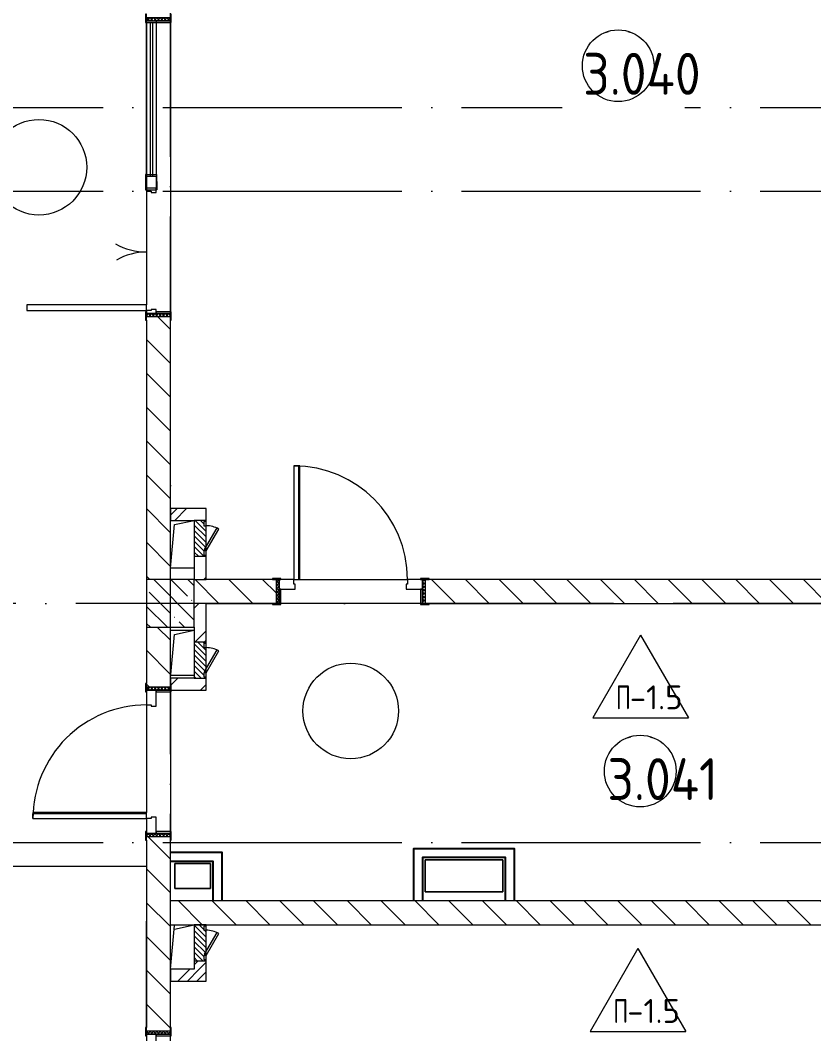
# Model space of a CAD drawing. Header units: millimetres. Extents: x -68946 to 288321, y -402657 to 324925.
# Drawn here: x 172047 to 178688, y -214632 to -206151 of the extents above; entities that cross this region are included whole.
import ezdxf

# ---------------------------------------------------------------- set-up
doc = ezdxf.new("R2010")
doc.units = ezdxf.units.MM
doc.linetypes.add('ADSK_Линия сетки', pattern=[2500, 2000, -250, 0, -250])
for name, color, linetype, lineweight in [('A-AREA-____-IDEN', 250, 'Continuous', 9), ('A-DETL-GENF-OTLN', 250, 'Continuous', 5), ('A-DOOR-____-IDEN', 31, 'Continuous', 9), ('A-DOOR-____-MCUT', 250, 'Continuous', 5), ('A-DOOR-____-OTLN', 250, 'Continuous', 5), ('A-DOOR-FRAM-MCUT', 31, 'Continuous', 5), ('A-DOOR-FRAM-OTLN', 31, 'Continuous', 5), ('A-DOOR-GLAZ-MCUT', 31, 'Continuous', 5), ('A-FLOR-____-IDEN', 11, 'Continuous', 9), ('A-FLOR-____-OTLN', 192, 'Continuous', 9), ('A-GENM-____-MCUT', 250, 'Continuous', 25), ('A-GENM-____-OTLN', 250, 'Continuous', 9), ('A-GLAZ-____-OTLN', 250, 'Continuous', 5), ('A-WALL-____-MCUT', 250, 'Continuous', 13), ('A-WALL-____-PATT', 250, 'Continuous', 13), ('I-WALL-____-OTLN', 250, 'Continuous', 9), ('S-COLS-____-MCUT', 250, 'Continuous', 25), ('S-COLS-____-OTLN', 250, 'Continuous', 9), ('S-GRID-____-OTLN', 250, 'Continuous', 9), ('Обобщенные модели', 7, 'Continuous', 9)]:
    doc.layers.add(name, color=color, linetype=linetype, lineweight=lineweight)
doc.styles.add('ISOCPEUR_1', font='isocpeur.ttf', dxfattribs={"width": 0.9, "height": 250})
doc.styles.add('ISOCPEUR_2', font='isocpeur.ttf', dxfattribs={"height": 160})
pattern_1 = [(135, (28052.9, -258555.93), (-141.42136, -141.42136), [])]
pattern_2 = [(135, (1676.41, 164.685), (-14.14214, -14.14214), []), (225, (1676.41, 164.685), (14.14214, -14.14214), [])]
pattern_3 = [(45, (-446.384, 164.685), (-14.1421, 14.1421), []), (135, (-446.384, 164.685), (-14.1421, -14.1421), [])]
pattern_4 = [(45, (28052.9, -258555.93), (-224.5064, 224.5064), []), (45, (28132.28, -258555.93), (0, 449.0128), []), (45, (27973.53, -258555.93), (0, 449.0128), [])]

# ---------------------------------------------------------------- blocks, each defined once
blk = doc.blocks.new('Дверь_СКБ_1Ст_Фрамуга1 - Н_ВВ-9_2_1250x2600h_Лаборантская 2-42764460-АР1_Маркировочный план 3 этажа секция 2_3')
at = {"layer": 'A-DOOR-____-OTLN'}
h = blk.add_hatch(dxfattribs=at)
h.set_pattern_fill('FP_7', color=256, style=0, pattern_type=2)
h.set_pattern_definition(pattern_2)
h.paths.add_polyline_path([(637.5, -100), (637.5, 100), (612.5, 100), (612.5, -100)])
at = {"layer": 'A-DOOR-FRAM-OTLN'}
h = blk.add_hatch(dxfattribs=at)
h.set_pattern_fill('FP_8', color=256, style=0, pattern_type=2)
h.set_pattern_definition(pattern_3)
h.paths.add_polyline_path([(-587.5, -100), (-587.5, 100), (-612.5, 100), (-612.5, -100), (-610.8, -100)])
at = {"layer": 'A-DOOR-____-MCUT'}
for p, q in [((-462.5, 1050), (-462.5, 100)), ((-412.5, 1050), (-462.5, 1050)), ((-462.5, 1050), (-422.5, 1050)), ((-462.5, 1050), (-462.5, 100)), ((-422.5, 100), (-422.5, 1050)), ((-412.5, 100), (-412.5, 1050)), ((-462.5, 100), (-412.5, 100)), ((-462.5, 100), (-422.5, 100))]:
    blk.add_line(p, q, dxfattribs=at)
at = {"layer": 'A-DOOR-____-OTLN'}
blk.add_arc((-462.5, 100), 950, 360, 90, dxfattribs=at)
at = {"layer": 'A-DOOR-FRAM-MCUT'}
for p, q in [((-572.5, 108), (-642.5, 108)), ((-642.5, 108), (-642.5, 100)), ((-642.5, 100), (-572.5, 100)), ((-587.5, 100), (-612.5, 100)), ((-612.5, 100), (-612.5, -100)), ((-462.5, 100), (-587.5, 100)), ((-587.5, 100), (-587.5, 20)), ((-587.5, -100), (-587.5, 100)), ((-572.5, 100), (-572.5, 108)), ((-462.5, 60), (-462.5, 100)), ((487.5, 100), (487.5, 60)), ((612.5, 100), (487.5, 100)), ((667.5, 108), (597.5, 108)), ((597.5, 108), (597.5, 100)), ((597.5, 100), (667.5, 100)), ((612.5, 20), (612.5, 100)), ((637.5, 100), (612.5, 100)), ((612.5, 100), (612.5, -100)), ((637.5, -100), (637.5, 100)), ((667.5, 100), (667.5, 108)), ((-587.5, 20), (-452.5, 20)), ((-572.5, 20), (-587.5, 20)), ((-587.5, 20), (-587.5, -100)), ((-572.5, -100), (-572.5, 20)), ((-452.5, 60), (-462.5, 60)), ((-452.5, 20), (-452.5, 60)), ((487.5, 60), (477.5, 60)), ((477.5, 60), (477.5, 20)), ((477.5, 20), (612.5, 20)), ((612.5, 20), (597.5, 20)), ((597.5, 20), (597.5, -100)), ((612.5, -100), (612.5, 20)), ((-572.5, -100), (-642.5, -100)), ((-642.5, -100), (-642.5, -108)), ((-642.5, -108), (-572.5, -108)), ((-612.5, -100), (-587.5, -100)), ((-587.5, -100), (-572.5, -100)), ((-572.5, -108), (-572.5, -100)), ((597.5, -100), (612.5, -100)), ((667.5, -100), (597.5, -100)), ((597.5, -100), (597.5, -108)), ((597.5, -108), (667.5, -108)), ((612.5, -100), (637.5, -100)), ((667.5, -108), (667.5, -100))]:
    blk.add_line(p, q, dxfattribs=at)
blk = doc.blocks.new('Дверь_СКБ_2Ст_Фрамуга2 - Н_ВВ-3_2500x2600h_Учебные помещения_Фрамуга слева-V1-АР1_Маркировочный план 3 этажа секция 2_3')
at = {"layer": 'A-DOOR-____-OTLN'}
h = blk.add_hatch(dxfattribs=at)
h.set_pattern_fill('FP_3', color=256, style=0, pattern_type=2)
h.set_pattern_definition([(135, (1051.41, 164.685), (-14.1421, -14.1421), []), (225, (1051.41, 164.685), (14.1421, -14.1421), [])])
h.paths.add_polyline_path([(1237.5, 100), (1237.5, -100), (1262.5, -100), (1262.5, 100)])
at = {"layer": 'A-DOOR-FRAM-OTLN'}
h = blk.add_hatch(dxfattribs=at)
h.set_pattern_fill('FP_4', color=256, style=0, pattern_type=2)
h.set_pattern_definition([(45, (-1071.384, 164.685), (-14.1421, 14.1421), []), (135, (-1071.384, 164.685), (-14.1421, -14.1421), [])])
h.paths.add_polyline_path([(-1237.5, -100), (-1212.5, -100), (-1212.5, 100), (-1237.5, 100)])
at = {"layer": 'A-DOOR-____-MCUT'}
for p, q in [((-1187.5, 1100), (-1187.5, 100)), ((-1137.5, 1100), (-1187.5, 1100)), ((-1137.5, 100), (-1137.5, 1100)), ((-1187.5, 100), (-1137.5, 100))]:
    blk.add_line(p, q, dxfattribs=at)
at = {"layer": 'A-DOOR-____-OTLN'}
for centre, radius, start, end in [((-1197.5, 100), 500, 360, 30), ((-177.5, 100), 520, 150, 180)]:
    blk.add_arc(centre, radius, start, end, dxfattribs=at)
at = {"layer": 'A-DOOR-FRAM-MCUT'}
for p, q in [((-1197.5, 108), (-1267.5, 108)), ((-1267.5, 108), (-1267.5, 100)), ((-1267.5, 100), (-1197.5, 100)), ((-1212.5, 100), (-1237.5, 100)), ((-1237.5, 100), (-1237.5, -100)), ((-1187.5, 100), (-1212.5, 100)), ((-1212.5, 100), (-1212.5, 20)), ((-1212.5, -100), (-1212.5, 100)), ((-1197.5, 100), (-1197.5, 108)), ((-1187.5, 60), (-1187.5, 100)), ((-187.5, 100), (-187.5, 60)), ((-162.5, 100), (-187.5, 100)), ((-177.5, 108), (-177.5, 100)), ((-107.5, 108), (-177.5, 108)), ((-177.5, 100), (-177.5, 20)), ((-62.5, 100), (-162.5, 100)), ((-162.5, 20), (-162.5, 100)), ((-162.5, 20), (-162.5, 100)), ((-117.5, 108), (-117.5, 100)), ((-47.5, 108), (-117.5, 108)), ((-107.5, 100), (-107.5, 108)), ((-62.5, 100), (-62.5, 20)), ((-47.5, 100), (-47.5, 108)), ((-47.5, 100), (-47.5, 20)), ((-47.5, 100), (1237.5, 100)), ((1292.5, 108), (1222.5, 108)), ((1222.5, 108), (1222.5, 100)), ((1222.5, 100), (1222.5, 20)), ((1222.5, 100), (1292.5, 100)), ((1237.5, 100), (1237.5, 20)), ((1262.5, 100), (1237.5, 100)), ((1237.5, 100), (1237.5, -100)), ((1262.5, -100), (1262.5, 100)), ((1292.5, 100), (1292.5, 108)), ((-1212.5, 20), (-1177.5, 20)), ((-1197.5, 20), (-1212.5, 20)), ((-1212.5, 20), (-1212.5, -100)), ((-1197.5, -100), (-1197.5, 20)), ((-1177.5, 60), (-1187.5, 60)), ((-1177.5, 20), (-1177.5, 60)), ((-187.5, 60), (-197.5, 60)), ((-197.5, 60), (-197.5, 20)), ((-197.5, 20), (-162.5, 20)), ((-177.5, 12), (-177.5, 20)), ((-107.5, 12), (-177.5, 12)), ((-62.5, 20), (-162.5, 20)), ((-117.5, 20), (-117.5, 12)), ((-117.5, 12), (-47.5, 12)), ((-107.5, 20), (-107.5, 12)), ((-47.5, 12), (-47.5, 20)), ((1237.5, 20), (-47.5, 20)), ((1237.5, 20), (1222.5, 20)), ((1222.5, 20), (1222.5, -100)), ((1237.5, -100), (1237.5, 20)), ((-1197.5, -100), (-1267.5, -100)), ((-1267.5, -100), (-1267.5, -108)), ((-1267.5, -108), (-1197.5, -108)), ((-1237.5, -100), (-1212.5, -100)), ((-1212.5, -100), (-1197.5, -100)), ((-1197.5, -108), (-1197.5, -100)), ((1222.5, -100), (1237.5, -100)), ((1292.5, -100), (1222.5, -100)), ((1222.5, -100), (1222.5, -108)), ((1222.5, -108), (1292.5, -108)), ((1237.5, -100), (1262.5, -100)), ((1292.5, -108), (1292.5, -100))]:
    blk.add_line(p, q, dxfattribs=at)
at = {"layer": 'A-DOOR-GLAZ-MCUT'}
for p, q in [((1222.5, 70), (-62.5, 70)), ((1222.5, 50), (-62.5, 50))]:
    blk.add_line(p, q, dxfattribs=at)
blk = doc.blocks.new('Дверь_СКБ_1Ст_Фрамуга1 - Н_ВВ-9_1250x2600h_Лаборантская-42097379-АР1_Маркировочный план 3 этажа секция 2_3')
at = {"layer": 'A-DOOR-____-OTLN'}
h = blk.add_hatch(dxfattribs=at)
h.set_pattern_fill('FP_7', color=256, style=0, pattern_type=2)
h.set_pattern_definition(pattern_2)
h.paths.add_polyline_path([(612.5, 20), (612.5, -100), (637.5, -100), (637.5, 100), (612.5, 100), (612.5, 27.3)])
at = {"layer": 'A-DOOR-FRAM-OTLN'}
h = blk.add_hatch(dxfattribs=at)
h.set_pattern_fill('FP_8', color=256, style=0, pattern_type=2)
h.set_pattern_definition(pattern_3)
h.paths.add_polyline_path([(-612.5, 20), (-612.5, -100), (-587.5, -100), (-587.5, 100), (-612.5, 100), (-612.5, 60)])
at = {"layer": 'A-DOOR-____-MCUT'}
for p, q in [((-462.5, 1050), (-462.5, 100)), ((-412.5, 1050), (-462.5, 1050)), ((-462.5, 1050), (-422.5, 1050)), ((-462.5, 1050), (-462.5, 100)), ((-422.5, 100), (-422.5, 1050)), ((-412.5, 100), (-412.5, 1050)), ((-462.5, 100), (-412.5, 100)), ((-462.5, 100), (-422.5, 100))]:
    blk.add_line(p, q, dxfattribs=at)
at = {"layer": 'A-DOOR-____-OTLN'}
blk.add_arc((-462.5, 100), 950, 360, 90, dxfattribs=at)
at = {"layer": 'A-DOOR-FRAM-MCUT'}
for p, q in [((-572.5, 108), (-642.5, 108)), ((-642.5, 108), (-642.5, 100)), ((-642.5, 100), (-572.5, 100)), ((-587.5, 100), (-612.5, 100)), ((-612.5, 100), (-612.5, -100)), ((-462.5, 100), (-587.5, 100)), ((-587.5, 100), (-587.5, 20)), ((-587.5, -100), (-587.5, 100)), ((-572.5, 100), (-572.5, 108)), ((-462.5, 60), (-462.5, 100)), ((487.5, 100), (487.5, 60)), ((612.5, 100), (487.5, 100)), ((667.5, 108), (597.5, 108)), ((597.5, 108), (597.5, 100)), ((597.5, 100), (667.5, 100)), ((612.5, 20), (612.5, 100)), ((637.5, 100), (612.5, 100)), ((612.5, 100), (612.5, -100)), ((637.5, -100), (637.5, 100)), ((667.5, 100), (667.5, 108)), ((-587.5, 20), (-452.5, 20)), ((-572.5, 20), (-587.5, 20)), ((-587.5, 20), (-587.5, -100)), ((-572.5, -100), (-572.5, 20)), ((-452.5, 60), (-462.5, 60)), ((-452.5, 20), (-452.5, 60)), ((487.5, 60), (477.5, 60)), ((477.5, 60), (477.5, 20)), ((477.5, 20), (612.5, 20)), ((612.5, 20), (597.5, 20)), ((597.5, 20), (597.5, -100)), ((612.5, -100), (612.5, 20)), ((-572.5, -100), (-642.5, -100)), ((-642.5, -100), (-642.5, -108)), ((-642.5, -108), (-572.5, -108)), ((-612.5, -100), (-587.5, -100)), ((-587.5, -100), (-572.5, -100)), ((-572.5, -108), (-572.5, -100)), ((597.5, -100), (612.5, -100)), ((667.5, -100), (597.5, -100)), ((597.5, -100), (597.5, -108)), ((597.5, -108), (667.5, -108)), ((612.5, -100), (637.5, -100)), ((667.5, -108), (667.5, -100))]:
    blk.add_line(p, q, dxfattribs=at)
blk = doc.blocks.new('BSC_Колонна _Прямоугольная - 400x400-V106-АР1_Маркировочный план 3 этажа секция 2_3')
at = {"layer": 'S-COLS-____-OTLN', "lineweight": 5}
h = blk.add_hatch(dxfattribs=at)
h.set_pattern_fill('FP_81', color=256, style=0, pattern_type=2)
h.set_pattern_definition([(135, (-145249.98, -47525), (-142.56192, -142.56192), []), (135, (-145107.42, -47525), (-142.56192, -142.56192), [252.016, -50.403, 3.353, -47.05])])
h.paths.add_polyline_path([(-200, -200), (200, -200), (200, 200), (-200, 200), (-200, -125)])
at = {"layer": 'S-COLS-____-MCUT', "lineweight": 5}
for p, q in [((200, 200), (-200, 200)), ((-200, 200), (-200, -200)), ((200, -200), (200, 200)), ((-200, -200), (200, -200))]:
    blk.add_line(p, q, dxfattribs=at)
blk = doc.blocks.new('_Wn_-As_OpeningMEP_floor__Rectangular - _Wn_-As_OpeningMEP_floor__Rectangular-37710448-АР1_Маркировочный план 3 этажа секция 2_3')
at = {"layer": 'A-DETL-GENF-OTLN', "lineweight": 5}
for p, q in [((-99.9, -150), (-64.5, 214.6)), ((-64.5, 214.6), (99.9, 250))]:
    blk.add_line(p, q, dxfattribs=at)
blk = doc.blocks.new('_Wn_-As_OpeningMEP_floor__Rectangular - _Wn_-As_OpeningMEP_floor__Rectangular-V176-АР1_Маркировочный план 3 этажа секция 2_3')
at = {"layer": 'A-DETL-GENF-OTLN', "lineweight": 5}
for p, q in [((-99.9, -150), (-64.5, 214.6)), ((-64.5, 214.6), (99.9, 250))]:
    blk.add_line(p, q, dxfattribs=at)
blk = doc.blocks.new('АР_Люк - ЛРС_ВК_300х400_внутренний_RAL 9003-42734016-АР1_Маркировочный план 3 этажа секция 2_3')
at = {"layer": 'A-DOOR-____-OTLN'}
h = blk.add_hatch(dxfattribs=at)
h.set_pattern_fill('FP_144', color=256, style=0, pattern_type=2)
h.set_pattern_definition([(45, (125, 0), (-22.6274, 22.6274), [])])
h.paths.add_polyline_path([(-25, -50), (275, -50), (275, 50), (265, 50), (265, 30), (230, 30), (230, 50), (220, 32.7), (190, 50), (20, 50), (20, 30), (-15, 30), (-15, 50), (-25, 50), (-25, 47)])
at = {"layer": 'A-DETL-GENF-OTLN', "lineweight": 5}
for p, q in [((275, 50), (-25, 50)), ((-25, 50), (-25, -50)), ((275, -50), (275, 50)), ((-25, -50), (275, -50))]:
    blk.add_line(p, q, dxfattribs=at)
at = {"layer": 'A-DOOR-____-MCUT', "lineweight": 5}
for p, q in [((48.1, 155), (38.1, 137.7)), ((38.1, 137.7), (220, 32.7)), ((230, 50), (48.1, 155)), ((20, 50), (-15, 50)), ((-15, 50), (-15, 30)), ((-15, 30), (20, 30)), ((20, 30), (20, 50)), ((220, 32.7), (230, 50)), ((265, 50), (230, 50)), ((230, 50), (230, 30)), ((230, 30), (265, 30)), ((265, 30), (265, 50))]:
    blk.add_line(p, q, dxfattribs=at)
blk.add_arc((230, 50), 210, 150, 180, dxfattribs=at)
at = {"layer": 'A-DOOR-____-OTLN'}
blk.add_line((230, 50), (48.1, 155), dxfattribs=at)
blk = doc.blocks.new('ASML_АР_Отделка Люка - ВО Отделка люков_Грунтовка 0_Шпатлевка 0_Окраска 0_0-42467640-АР1_Маркировочный план 3 этажа секция 2_3')
at = {"layer": 'A-GENM-____-MCUT', "lineweight": 5}
for p, q in [((-140, 3), (-150, 3)), ((-150, 3), (-150, 0)), ((65, 3), (-105, 3)), ((150, 3), (140, 3)), ((150, 0), (150, 3)), ((-150, 0), (-140, 0)), ((-105, 0), (70.2, 0)), ((103.3, 0), (105, 0)), ((140, 0), (150, 0))]:
    blk.add_line(p, q, dxfattribs=at)
blk = doc.blocks.new('AAR_СКБ_Марка_Помещения_мал - Номер-28977439-АР1_Маркировочный план 3 этажа секция 2_3')
at = {"layer": 'A-AREA-____-IDEN'}
blk.add_circle((-0.028, 0), 3, dxfattribs=at)
blk = doc.blocks.new('AAR_СКБ_Марка_Перекрытия - Марка пола-17325028-АР1_Маркировочный план 3 этажа секция 2_3')
at = {"layer": 'A-FLOR-____-IDEN'}
for p, q in [((0, 6.932), (-4.002, 0)), ((0, 6.932), (4.002, 0)), ((-4.002, 0), (4.002, 0))]:
    blk.add_line(p, q, dxfattribs=at)
blk = doc.blocks.new('ADSK_Марка_Дверь - Типоразмер_ADSK_Марка-30565456-АР1_Маркировочный план 3 этажа секция 2_3')
at = {"layer": 'A-DOOR-____-IDEN'}
blk.add_circle((0, 0), 4, dxfattribs=at)

msp = doc.modelspace()

# ---------------------------------------------------------------- hatches: boundary and pattern name
at = {"layer": 'A-WALL-____-PATT', "lineweight": 15}
h = msp.add_hatch(dxfattribs=at)
h.set_pattern_fill('FP_1', color=256, style=0, pattern_type=2)
h.set_pattern_definition([(135, (28052.9, -227255.99), (-141.42136, -141.42136), [])])
h.paths.add_polyline_path([(173166.6646, -210830.9286), (173302.6747, -210830.9286), (173302.9057, -208630.8683), (173102.9057, -208630.8683), (173102.6747, -210830.9286)])
h = msp.add_hatch(dxfattribs=at)
h.set_pattern_fill('FP_11', color=256, style=0, pattern_type=2)
h.set_pattern_definition(pattern_4)
h.paths.add_polyline_path([(173303.0957, -210335.9286), (173602.9057, -210335.928), (173602.9057, -210235.9286), (173303.0929, -210236.0222), (173303.0929, -210335.928)])
h = msp.add_hatch(dxfattribs=at)
h.set_pattern_fill('FP_11', color=256, style=0, pattern_type=2)
h.set_pattern_definition(pattern_4)
h.paths.add_polyline_path([(173502.9057, -210830.9286), (173602.9057, -210830.9286), (173602.9057, -210635.9286), (173502.9057, -210635.9286), (173502.9057, -210735.9286)])
h = msp.add_hatch(dxfattribs=at)
h.set_pattern_fill('FP_1', color=256, style=0, pattern_type=2)
h.set_pattern_definition(pattern_1)
h.paths.add_polyline_path([(173780.0741, -211030.9286), (174187.8032, -211030.9286), (174187.8032, -210830.9286), (173502.8838, -210830.9505), (173502.9057, -211030.9286), (173765.7158, -211030.9286)])
h.paths.add_polyline_path([(175467.8032, -211030.9286), (180602.8838, -211030.9286), (180602.8838, -210830.9286), (175437.8032, -210830.9286), (175437.8032, -211030.9286)])
h = msp.add_hatch(dxfattribs=at)
h.set_pattern_fill('FP_11', color=256, style=0, pattern_type=2)
h.set_pattern_definition(pattern_4)
h.paths.add_polyline_path([(173599.9057, -211355.9286), (173602.9057, -211355.9286), (173602.9057, -211030.9286), (173502.9057, -211030.9286), (173502.9057, -211355.9286), (173513.7032, -211355.9286)])
h = msp.add_hatch(dxfattribs=at)
h.set_pattern_fill('FP_1', color=256, style=0, pattern_type=2)
h.set_pattern_definition([(135, (28052.88, -229856.05), (-141.42136, -141.42136), [])])
h.paths.add_polyline_path([(173166.6427, -211730.9296), (173302.6528, -211730.9296), (173302.8838, -211230.9286), (173102.8838, -211230.9286), (173102.6528, -211730.9296)])
h = msp.add_hatch(dxfattribs=at)
h.set_pattern_fill('FP_11', color=256, style=0, pattern_type=2)
h.set_pattern_definition(pattern_4)
h.paths.add_polyline_path([(173311.0929, -211755.9286), (173602.9057, -211755.9286), (173602.9057, -211655.9286), (173303.0929, -211655.9292), (173303.0929, -211700.9296), (173311.0929, -211700.9296), (173311.0929, -211751.835)])
h = msp.add_hatch(dxfattribs=at)
h.set_pattern_fill('FP_1', color=256, style=0, pattern_type=2)
h.set_pattern_definition(pattern_1)
h.paths.add_polyline_path([(173122.8838, -217430.9286), (173303.0929, -217430.9286), (173303.0929, -215860.9299), (173103.0929, -215860.9299), (173103.0929, -216130.928)])
h.paths.add_polyline_path([(173103.0929, -214610.9299), (173303.0929, -214610.9299), (173303.0929, -212980.9296), (173103.0929, -212980.9296), (173103.0929, -214580.9299)])
h = msp.add_hatch(dxfattribs=at)
h.set_pattern_fill('FP_1', color=256, style=0, pattern_type=2)
h.set_pattern_definition(pattern_1)
h.paths.add_polyline_path([(180802.8838, -213720.9292), (180802.9057, -213720.9292), (180802.885, -213520.9292), (173303.0217, -213520.1503), (173303.0217, -213720.1497), (180795.658, -213720.9292)])
h = msp.add_hatch(dxfattribs=at)
h.set_pattern_fill('FP_11', color=256, style=0, pattern_type=2)
h.set_pattern_definition(pattern_4)
h.paths.add_polyline_path([(173586.9978, -214091.7382), (173602.9063, -214091.7382), (173602.9063, -214020.9292), (173502.9063, -214020.9292), (173502.9095, -214091.736), (173523.0861, -214091.7382)])
h.paths.add_polyline_path([(173599.9063, -213720.9292), (173602.9063, -213720.9292), (173602.9063, -213720.9292), (173502.9063, -213720.9292), (173502.9063, -213720.9292), (173578.2005, -213720.9292)])
h = msp.add_hatch(dxfattribs=at)
h.set_pattern_fill('FP_11', color=256, style=0, pattern_type=2)
h.set_pattern_definition(pattern_4)
h.paths.add_polyline_path([(173306.3652, -214191.7382), (173602.9063, -214190.9292), (173602.9063, -214091.7382), (173303.0929, -214091.7382), (173303.0929, -214191.7382)])

# ---------------------------------------------------------------- linework, layer by layer
for points in [[(173303.0699, -213112.5596), (173734.3304, -213112.5596), (173734.3304, -213520.9292)], [(175340.9057, -213520.9292), (175340.9057, -213080.5275), (176180.9057, -213080.5275), (176180.9057, -213520.9292)], [(173303.0699, -213187.5596), (173659.3304, -213187.5596), (173659.3304, -213520.9292)], [(175415.9057, -213520.9292), (175415.9057, -213155.5275), (176105.9057, -213155.5275), (176105.9057, -213520.9292)]]:
    msp.add_lwpolyline(points)
at = {"layer": 'A-DETL-GENF-OTLN', "lineweight": 5}
for p, q in [((173338.4949, -213756.3312), (173502.9057, -213720.9292)), ((173303.0929, -214090.9298), (173338.4949, -213726.3312))]:
    msp.add_line(p, q, dxfattribs=at)
at = {"layer": 'A-FLOR-____-OTLN', "lineweight": 5}
for p, q in [((173103.0929, -206170.8683), (173103.0929, -207555.8683)), ((173103.0929, -207580.8683), (173103.0929, -208530.8683)), ((173502.9057, -210735.9286), (173303.0929, -210735.9286)), ((173303.0929, -211255.9286), (173502.9057, -211255.9286)), ((173103.0929, -211880.9296), (173103.0929, -212780.9296)), ((168502.9057, -213230.9602), (173103.0569, -213230.9602)), ((173102.9057, -214580.9299), (173102.9057, -213690.9292)), ((173502.9057, -214090.9298), (173303.0929, -214090.9298))]:
    msp.add_line(p, q, dxfattribs=at)
at = {"layer": 'A-WALL-____-MCUT', "color": 7, "lineweight": 15}
for p, q in [((173103.0929, -208660.8683), (173103.0929, -210830.9286)), ((173303.0929, -210830.9286), (173303.0929, -208660.8683)), ((173602.9057, -210235.9286), (173302.9057, -210235.9286)), ((173302.9057, -210235.9286), (173302.9057, -210335.9286)), ((173602.9057, -210335.9286), (173602.9057, -210235.9286)), ((173302.9057, -210335.9286), (173502.9057, -210335.9286)), ((173502.9057, -210335.9286), (173502.9057, -210830.9286)), ((173602.9057, -210830.9286), (173602.9057, -210635.9286)), ((174157.8032, -210830.9286), (173602.9057, -210830.9286)), ((180602.8838, -210830.9286), (175467.8032, -210830.9286)), ((173602.9057, -211030.9286), (174157.8032, -211030.9286)), ((173602.9057, -211355.9286), (173602.9057, -211030.9286)), ((175467.8032, -211030.9286), (180602.8838, -211030.9286)), ((173103.0929, -211230.9286), (173103.0929, -211700.9296)), ((173303.0929, -211700.9296), (173303.0929, -211230.9286)), ((173502.9057, -211230.9286), (173502.9057, -211655.9286)), ((173502.9057, -211655.9286), (173302.9057, -211655.9286)), ((173302.9057, -211655.9286), (173302.9057, -211730.9296)), ((173602.9057, -211755.9286), (173602.9057, -211655.9286)), ((173311.0929, -211755.9286), (173602.9057, -211755.9286)), ((173103.0929, -213011.4491), (173103.0929, -213180.9292)), ((173302.9057, -214610.9299), (173303.0929, -213011.4491)), ((173103.0929, -213180.9292), (173102.9057, -213180.9292)), ((173102.9057, -213180.9292), (173102.9057, -213690.9292)), ((180802.9057, -213520.9292), (173302.9057, -213520.9292)), ((173102.9057, -213690.9292), (173103.0929, -213690.9292)), ((173103.0929, -213690.9292), (173103.0929, -214580.9299)), ((173303.0929, -214091.7382), (173303.0929, -213690.9292)), ((173303.0929, -213720.9292), (180802.9057, -213720.9292)), ((173303.0929, -213720.9292), (173502.9063, -213720.9292)), ((173502.9063, -213719.5997), (173502.9063, -214091.7382)), ((173602.9063, -214191.7382), (173602.9063, -214020.9292)), ((173502.9063, -214091.7382), (173303.0929, -214091.7382)), ((173303.0929, -214580.9299), (173303.0929, -214191.7382)), ((173303.0929, -214191.7382), (173602.9063, -214191.7382))]:
    msp.add_line(p, q, dxfattribs=at)
at = {"layer": 'A-WALL-____-MCUT', "lineweight": 15}
for p, q in [((173502.9057, -210830.9286), (173602.9057, -210830.9286)), ((173602.9057, -211030.9286), (173502.9057, -211030.9286)), ((173303.0929, -214091.7382), (173303.0929, -214191.7382))]:
    msp.add_line(p, q, dxfattribs=at)
at = {"layer": 'I-WALL-____-OTLN', "lineweight": 15}
for p, q in [((173303.0929, -206170.8683), (173303.0929, -208590.8683)), ((174387.8032, -210830.9286), (175287.8032, -210830.9286)), ((175397.8032, -211030.9286), (174227.8032, -211030.9286)), ((173303.0929, -211630.9292), (173502.9057, -211630.9292)), ((173303.0929, -211770.9296), (173303.0929, -212940.9296))]:
    msp.add_line(p, q, dxfattribs=at)
at = {"layer": 'S-GRID-____-OTLN', "linetype": 'ADSK_Линия сетки'}
for p, q in [((173302.9057, -262294.7685), (173302.9057, -197353.9241)), ((93236.8325, -206880.9286), (181748.3453, -206880.9286)), ((93236.8325, -207580.9286), (184856.9445, -207580.9286)), ((184510.8783, -211030.9286), (127372.9057, -211030.9286)), ((93236.8325, -213030.9286), (184510.8783, -213030.9286))]:
    msp.add_line(p, q, dxfattribs=at)
at = {"layer": 'Обобщенные модели'}
for p, q in [((173339.3304, -213417.5596), (173339.3304, -213207.5596)), ((173339.3304, -213207.5596), (173639.3304, -213207.5596)), ((173339.3304, -213417.5596), (173339.3304, -213207.5596)), ((173339.3304, -213207.5596), (173639.3304, -213207.5596)), ((173639.3304, -213207.5596), (173339.3304, -213207.5596)), ((173339.3304, -213207.5596), (173339.3304, -213417.5596)), ((173639.3304, -213207.5596), (173639.3304, -213417.5596)), ((173639.3304, -213207.5596), (173639.3304, -213417.5596)), ((173639.3304, -213417.5596), (173639.3304, -213207.5596)), ((175435.9057, -213445.5275), (175435.9057, -213175.5275)), ((175435.9057, -213175.5275), (176085.9057, -213175.5275)), ((175435.9057, -213445.5275), (175435.9057, -213175.5275)), ((175435.9057, -213175.5275), (176085.9057, -213175.5275)), ((176085.9057, -213175.5275), (175435.9057, -213175.5275)), ((175435.9057, -213175.5275), (175435.9057, -213445.5275)), ((176085.9057, -213175.5275), (176085.9057, -213445.5275)), ((176085.9057, -213175.5275), (176085.9057, -213445.5275)), ((176085.9057, -213445.5275), (176085.9057, -213175.5275)), ((173639.3304, -213417.5596), (173339.3304, -213417.5596)), ((173639.3304, -213417.5596), (173339.3304, -213417.5596)), ((173339.3304, -213417.5596), (173639.3304, -213417.5596)), ((176085.9057, -213445.5275), (175435.9057, -213445.5275)), ((176085.9057, -213445.5275), (175435.9057, -213445.5275)), ((175435.9057, -213445.5275), (176085.9057, -213445.5275))]:
    msp.add_line(p, q, dxfattribs=at)

# ---------------------------------------------------------------- block references
at = {"layer": 'A-DOOR-____-IDEN', "xscale": 99.99999999999993, "yscale": 99.99999999999993, "zscale": 99.99999999999993}
for p in [(172203.0929, -207380.8683), (174812.8032, -211930.9286)]:
    msp.add_blockref('ADSK_Марка_Дверь - Типоразмер_ADSK_Марка-30565456-АР1_Маркировочный план 3 этажа секция 2_3', p, dxfattribs=at)
at = {"layer": 'A-DOOR-____-OTLN'}
for name, p, rotation in [('Дверь_СКБ_2Ст_Фрамуга2 - Н_ВВ-3_2500x2600h_Учебные помещения_Фрамуга слева-V1-АР1_Маркировочный план 3 этажа секция 2_3', (173203.0929, -207393.3683), 89.99999999999993), ('АР_Люк - ЛРС_ВК_300х400_внутренний_RAL 9003-42734016-АР1_Маркировочный план 3 этажа секция 2_3', (173552.9057, -210360.9286), 270), ('АР_Люк - ЛРС_ВК_300х400_внутренний_RAL 9003-42734016-АР1_Маркировочный план 3 этажа секция 2_3', (173552.9057, -211380.9286), 270), ('Дверь_СКБ_1Ст_Фрамуга1 - Н_ВВ-9_1250x2600h_Лаборантская-42097379-АР1_Маркировочный план 3 этажа секция 2_3', (173203.0929, -212368.4296), 89.99999999999993), ('АР_Люк - ЛРС_ВК_300х400_внутренний_RAL 9003-42734016-АР1_Маркировочный план 3 этажа секция 2_3', (173552.9063, -213745.9292), 270), ('Дверь_СКБ_1Ст_Фрамуга1 - Н_ВВ-9_1250x2600h_Лаборантская-42097379-АР1_Маркировочный план 3 этажа секция 2_3', (173203.0929, -215248.4299), 89.99999999999993)]:
    msp.add_blockref(name, p, dxfattribs=dict(at, rotation=rotation))
msp.add_blockref('Дверь_СКБ_1Ст_Фрамуга1 - Н_ВВ-9_2_1250x2600h_Лаборантская 2-42764460-АР1_Маркировочный план 3 этажа секция 2_3', (174800.3032, -210930.9286), dxfattribs=at)
at = {"layer": 'A-FLOR-____-IDEN', "xscale": 99.99999999999993, "yscale": 99.99999999999993, "zscale": 99.99999999999993}
for p in [(177238.2438, -211988.6274), (177216.3692, -214613.047)]:
    msp.add_blockref('AAR_СКБ_Марка_Перекрытия - Марка пола-17325028-АР1_Маркировочный план 3 этажа секция 2_3', p, dxfattribs=at)
at = {"layer": 'A-GENM-____-OTLN', "lineweight": 5, "rotation": 270}
for p in [(173599.9057, -210485.9286), (173599.9057, -211505.9286), (173599.9063, -213870.9292)]:
    msp.add_blockref('ASML_АР_Отделка Люка - ВО Отделка люков_Грунтовка 0_Шпатлевка 0_Окраска 0_0-42467640-АР1_Маркировочный план 3 этажа секция 2_3', p, dxfattribs=at)
at = {"layer": 'A-GLAZ-____-OTLN'}
for name, p in [('_Wn_-As_OpeningMEP_floor__Rectangular - _Wn_-As_OpeningMEP_floor__Rectangular-V176-АР1_Маркировочный план 3 этажа секция 2_3', (173402.9993, -210585.9283)), ('_Wn_-As_OpeningMEP_floor__Rectangular - _Wn_-As_OpeningMEP_floor__Rectangular-37710448-АР1_Маркировочный план 3 этажа секция 2_3', (173402.9993, -211505.9289))]:
    msp.add_blockref(name, p, dxfattribs=at)
at = {"layer": 'S-COLS-____-OTLN', "lineweight": 5}
msp.add_blockref('BSC_Колонна _Прямоугольная - 400x400-V106-АР1_Маркировочный план 3 этажа секция 2_3', (173302.8838, -211030.9286), dxfattribs=at)

# ---------------------------------------------------------------- texts
at = {"layer": 'A-AREA-____-IDEN', "insert": (176960.9123, -212326.2503), "char_height": 350, "width": 628.523, "attachment_point": 1, "style": 'ISOCPEUR_1', "bg_fill": 3, "box_fill_scale": 1.5, "bg_fill_color": 256, "bg_fill_transparency": 0}
msp.add_mtext('3.041', dxfattribs=at)
at = {"layer": 'A-FLOR-____-IDEN', "char_height": 200, "attachment_point": 1, "style": 'ISOCPEUR_2'}
for s, insert, width in [('\\fISOCPEUR|b0|i0|c204|p34|;\\W.7;П', (177033.0088, -211717.2416), 140.295312), ('-1.5', (177148.7641, -211717.2416), 381.60325), ('\\fISOCPEUR|b0|i0|c204|p34|;\\W.7;П', (177011.1343, -214341.6612), 140.295312), ('-1.5', (177126.8895, -214341.6612), 381.60325)]:
    msp.add_mtext(s, dxfattribs=dict(at, insert=insert, width=width))

# ---------------------------------------------------------------- next in the draw order: block references
at = {"layer": 'A-AREA-____-IDEN', "xscale": 99.99999999999993, "yscale": 99.99999999999993, "zscale": 99.99999999999993}
msp.add_blockref('AAR_СКБ_Марка_Помещения_мал - Номер-28977439-АР1_Маркировочный план 3 этажа секция 2_3', (177238.4127, -212433.7359), dxfattribs=at)

# ---------------------------------------------------------------- next in the draw order: texts
at = {"layer": 'A-AREA-____-IDEN', "insert": (176758.0817, -206424.1317), "char_height": 350, "width": 673.4175, "attachment_point": 1, "style": 'ISOCPEUR_1', "bg_fill": 3, "box_fill_scale": 1.5, "bg_fill_color": 256, "bg_fill_transparency": 0}
msp.add_mtext('3.040', dxfattribs=at)

# ---------------------------------------------------------------- next in the draw order: block references
at = {"layer": 'A-AREA-____-IDEN', "xscale": 99.99999999999993, "yscale": 99.99999999999993, "zscale": 99.99999999999993}
msp.add_blockref('AAR_СКБ_Марка_Помещения_мал - Номер-28977439-АР1_Маркировочный план 3 этажа секция 2_3', (177053.9821, -206531.6173), dxfattribs=at)

doc.saveas('drawing.dxf')
